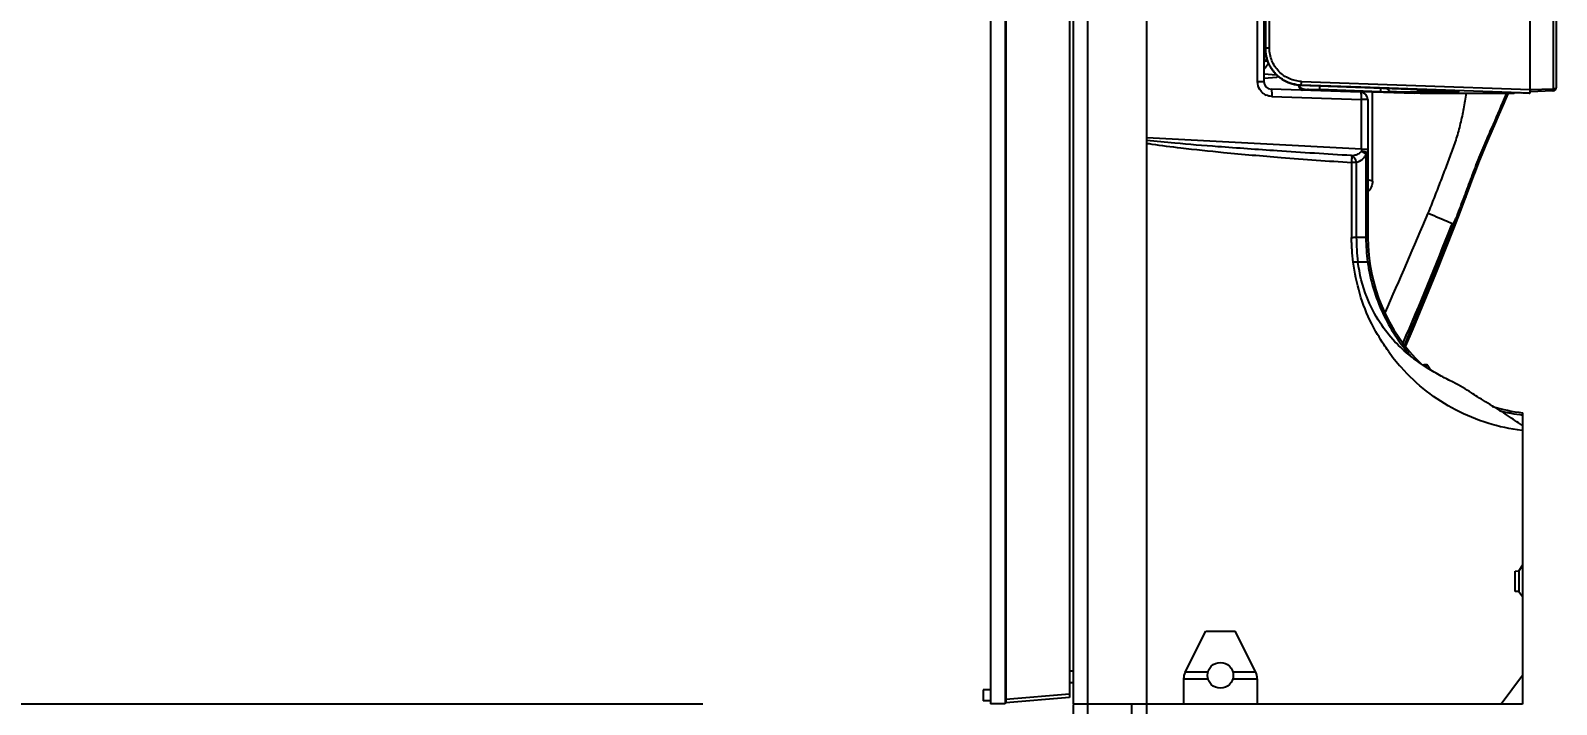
# Model space of a CAD drawing. Header units: millimetres. Extents: x -73584 to -37571, y -61249 to -50748.
# Drawn here: x -48449 to -48241.9, y -54860.7 to -54769.3 of the extents above; entities that cross this region are included whole.
import ezdxf

# ---------------------------------------------------------------- set-up
doc = ezdxf.new("R2010")
doc.units = ezdxf.units.MM
doc.header["$LTSCALE"] = 200
doc.header["$PDSIZE"] = -1
for name, color, linetype in [('DIM', 3, 'Continuous'), ('SHELL_4', 7, 'Continuous'), ('SOLID_1', 7, 'Continuous')]:
    doc.layers.add(name, color=color, linetype=linetype)
doc.styles.add('TSSD_Dimension', font='tssdeng.shx', dxfattribs={"width": 0.7, "bigfont": 'hztxt.shx'})
doc.dimstyles.new('TSSD_20_20', dxfattribs={"dimtxt": 60, "dimasz": 20, "dimexe": 20, "dimexo": 50, "dimgap": 20, "dimtad": 1, "dimdec": 0, "dimzin": 0, "dimdsep": 46, "dimtxsty": 'TSSD_Dimension', "dimblk": 'ARCHTICK', "dimcen": 0, "dimdle": 20, "dimclrt": 7, "dimadec": 0, "dimazin": 0, "dimtfac": 1, "dimtdec": 0, "dimtix": 1, "dimtmove": 2, "dimatfit": 3, "dimfxl": 1, "dimtolj": 1, "dimtzin": 0, "dimarcsym": 0})

# ---------------------------------------------------------------- blocks, each defined once
blk = doc.blocks.new('5569')
at = {"color": 7, "linetype": 'Continuous'}
for p, q in [((-46076.84, -54684.32), (-46076.84, -55184.22)), ((-46074.84, -55187.22), (-46074.84, -54684.32)), ((-46066.84, -55184.22), (-46066.84, -54684.32)), ((-46088.04, -54934.37), (-46088.04, -55184.17)), ((-46086.04, -54934.37), (-46086.04, -55184.17)), ((-46085.94, -54934.47), (-46085.94, -55184.07)), ((-46077.34, -54935.22), (-46077.34, -55183.31)), ((-46051.81, -55099.79), (-46051.81, -55052.74)), ((-46050.94, -55052.74), (-46050.94, -55099.79)), ((-46086.04, -55093.94), (-46085.94, -55093.94)), ((-46086.04, -55094.23), (-46085.94, -55094.23)), ((-46086.04, -55095.31), (-46085.94, -55095.31)), ((-46050.74, -55095.23), (-46050.74, -55095.78)), ((-46085.94, -55096.49), (-46086.04, -55096.49)), ((-46085.94, -55096.92), (-46086.04, -55096.92)), ((-46050.74, -55095.78), (-46050.94, -55095.79)), ((-46050.72, -55096.92), (-46050.94, -55096.73)), ((-46050.72, -55096.92), (-46050.53, -55096.66)), ((-46050.94, -55098.75), (-46049.23, -55098.85)), ((-46049.2, -55099.24), (-46050.94, -55099.37)), ((-46049.05, -55099.02), (-46049.2, -55099.24)), ((-46085.94, -55101.77), (-46086.04, -55101.77)), ((-46051.81, -55099.79), (-46050.94, -55099.79)), ((-46037.82, -55101.22), (-46049.97, -55100.79)), ((-46036.2, -55113.29), (-46036.2, -55101.16)), ((-46017.92, -55101.61), (-46018.4, -55102.72)), ((-46086.04, -55102.2), (-46085.94, -55102.2)), ((-46085.94, -55103.37), (-46086.04, -55103.37)), ((-46049.88, -55101.79), (-46037.71, -55102.22)), ((-46036.84, -55102.22), (-46037.71, -55102.22)), ((-46037.71, -55108.95), (-46037.71, -55102.22)), ((-46036.84, -55102.22), (-46036.84, -55120.9)), ((-46018.4, -55102.72), (-46019.23, -55104.64)), ((-46085.94, -55104.46), (-46086.04, -55104.46)), ((-46085.94, -55104.74), (-46086.04, -55104.74)), ((-46019.23, -55104.64), (-46019.89, -55106.14)), ((-46037.71, -55108.95), (-46066.84, -55107.42)), ((-46020.27, -55106.57), (-46020.34, -55106.73)), ((-46086.04, -55108.79), (-46085.94, -55108.79)), ((-46086.04, -55109.08), (-46085.94, -55109.08)), ((-46037.71, -55108.95), (-46036.84, -55108.95)), ((-46037.1, -55109.61), (-46037.1, -55120.9)), ((-46036.84, -55109.61), (-46037.02, -55109.61)), ((-46086.04, -55110.16), (-46085.94, -55110.16)), ((-46085.94, -55111.34), (-46086.04, -55111.34)), ((-46085.94, -55111.77), (-46086.04, -55111.77)), ((-46038.4, -55110.76), (-46039.05, -55110.76)), ((-46039.05, -55110.76), (-46039.05, -55120.91)), ((-46038.4, -55110.76), (-46038.4, -55120.9)), ((-46036.2, -55113.29), (-46036.84, -55113.13)), ((-46023.56, -55115.38), (-46023.75, -55115.88)), ((-46025.39, -55119.02), (-46025.51, -55119.32)), ((-46025.39, -55119.02), (-46025.5, -55119.32)), ((-46025.13, -55119.47), (-46025.13, -55119.47)), ((-46025.02, -55119.2), (-46025.02, -55119.2)), ((-46038.4, -55120.9), (-46036.84, -55120.9)), ((-46037.31, -55124.27), (-46037.53, -55124.27)), ((-46034.54, -55131.25), (-46034.5, -55131.15)), ((-46034.54, -55131.25), (-46034.5, -55131.15)), ((-46028.55, -55138.5), (-46028.41, -55138.85)), ((-46015.84, -55144.72), (-46015.84, -55184.22)), ((-46085.94, -55164.37), (-46086.04, -55164.37)), ((-46086.04, -55164.8), (-46085.94, -55164.8)), ((-46085.94, -55165.97), (-46086.04, -55165.97)), ((-46015.84, -55165.37), (-46016.34, -55166.13)), ((-46085.94, -55167.07), (-46086.04, -55167.07)), ((-46085.94, -55167.34), (-46086.04, -55167.34)), ((-46016.84, -55166.19), (-46016.34, -55166.13)), ((-46016.84, -55168.96), (-46016.84, -55166.19)), ((-46016.34, -55166.13), (-46016.34, -55168.93)), ((-46016.34, -55168.93), (-46016.84, -55168.96)), ((-46016.34, -55168.93), (-46015.84, -55169.61)), ((-46086.04, -55171.39), (-46085.94, -55171.39)), ((-46086.04, -55171.69), (-46085.94, -55171.69)), ((-46086.04, -55172.76), (-46085.94, -55172.76)), ((-46085.94, -55173.94), (-46086.04, -55173.94)), ((-46085.94, -55174.37), (-46086.04, -55174.37)), ((-46076.84, -55179.77), (-46077.34, -55179.77)), ((-46015.84, -55180.36), (-46018.75, -55184.22)), ((-46088.04, -55182.27), (-46089.04, -55182.27)), ((-46089.04, -55182.27), (-46089.04, -55183.77)), ((-46077.34, -55181.27), (-46076.84, -55181.27)), ((-46088.04, -55183.77), (-46089.04, -55183.77)), ((-46086.04, -55184.17), (-46088.04, -55184.17)), ((-46085.94, -55183.57), (-46077.34, -55182.82)), ((-46077.34, -55183.31), (-46085.94, -55184.07)), ((-46015.84, -55184.22), (-46076.84, -55184.22)), ((-46068.84, -55187.22), (-46068.84, -55184.22))]:
    blk.add_line(p, q, dxfattribs=at)
for points in [[(-46017.81, -55101.37), (-46018.69, -55103.4), (-46019.58, -55105.43), (-46020.17, -55106.8)], [(-46020.17, -55106.8), (-46020.74, -55108.11), (-46021.62, -55110.23), (-46022.49, -55112.53), (-46023.41, -55114.98), (-46024.37, -55117.51), (-46025.13, -55119.47)], [(-46020.06, -55106.54), (-46020.88, -55108.43), (-46021.39, -55109.67)], [(-46021.39, -55109.67), (-46021.74, -55110.54), (-46022.38, -55112.22), (-46022.57, -55112.73)], [(-46023.75, -55115.88), (-46024.5, -55117.83), (-46025.02, -55119.2)], [(-46025.13, -55119.47), (-46027.66, -55125.88), (-46030.72, -55133.3), (-46031.73, -55135.64)]]:
    blk.add_lwpolyline(points, dxfattribs=at)
for centre, radius, start, end in [((-45934.98, -55184.51), 145.15, 142.8822, 143.0224), ((-46049.83, -55099.83), 1.95, 234.6019, 245.9442), ((-46049.94, -55099.79), 1, 180, 268), ((-46037.84, -55102.22), 1, 0, 88.9997), ((-45854.39, -55179.89), 181.36, 156.2084, 156.5911), ((-46057.61, -55052.34), 56.56, 260.6077, 261.3026), ((-46037.82, -55111.97), 2.69, 82.2701, 87.3257), ((-46037.11, -55133.21), 23.6, 89.7901, 89.9754), ((-46838.89, -54776.87), 878.96, 336.2295, 337.18905), ((-46469.8, -54946.17), 476.84, 336.641, 338.7079), ((-46485.55, -54941.45), 493.46, 336.8453, 338.8632), ((-46455.37, -54953.48), 460.96, 338.9057, 339.0423), ((-46039.78, -54798.08), 322.83, 270.1297, 270.2452), ((-46013.33, -55120.93), 25.07, 179.9407, 187.6457), ((-46012.86, -55120.9), 24.24, 180, 181.3134), ((-46012.82, -55120.9), 24.28, 181.3137, 183.9545), ((-46012.84, -55120.9), 24, 179.9998, 225.9474), ((-46012.83, -55120.9), 24.27, 183.9539, 187.9632), ((-46014.34, -55121.09), 22.75, 188.019, 188.5584), ((-46013.45, -55120.95), 23.65, 188.5674, 190.6149), ((-46011.12, -55119.81), 28.28, 215.8201, 221.4608), ((-46017.6, -55120.25), 21.5, 231.0276, 231.9723), ((-46029.09, -55138.69), 0.5, 84.7526, 120), ((-46029.01, -55138.69), 0.5, 21.8014, 120), ((-46012.84, -55120.9), 24, 252.8744, 262.8192), ((-46013.41, -55124.86), 22.39, 263.5004, 263.7807)]:
    blk.add_arc(centre, radius, start, end, dxfattribs=at)
for points, knots in [([(-46050.94, -55098.13), (-46050.89, -55098.06), (-46050.68, -55097.78), (-46050.47, -55097.5), (-46050.31, -55097.28)], [0, 0, 0, 0, 0.24771, 1, 1, 1, 1]), ([(-46050.38, -55097.11), (-46050.41, -55097.1), (-46050.54, -55097.06), (-46050.65, -55096.98), (-46050.72, -55096.92)], [0, 0, 0, 0, 0.24679, 1, 1, 1, 1]), ([(-46049.97, -55100.79), (-46049.96, -55100.79), (-46049.94, -55100.82), (-46049.91, -55100.92), (-46049.88, -55101.13), (-46049.87, -55101.43), (-46049.87, -55101.67), (-46049.88, -55101.79)], [0, 0, 0, 0, 0.029803, 0.089425, 0.306856, 0.637343, 1, 1, 1, 1]), ([(-46037.71, -55102.22), (-46037.7, -55102.09), (-46037.7, -55101.85), (-46037.71, -55101.55), (-46037.74, -55101.34), (-46037.78, -55101.25), (-46037.81, -55101.22), (-46037.82, -55101.22)], [0, 0, 0, 0, 0.371429, 0.687647, 0.902486, 0.965881, 1, 1, 1, 1]), ([(-46023.5, -55101.37), (-46023.61, -55102.07), (-46023.82, -55103.45), (-46024.27, -55105.49), (-46024.82, -55107.49), (-46025.51, -55109.46), (-46026.28, -55111.45), (-46027.05, -55113.48), (-46027.86, -55115.55), (-46028.4, -55116.94), (-46028.68, -55117.63)], [0, 0, 0, 0, 0.123651, 0.245098, 0.365839, 0.487377, 0.611237, 0.738633, 0.868768, 1, 1, 1, 1]), ([(-46018.01, -55101.37), (-46018.19, -55101.79), (-46018.94, -55103.53), (-46019.7, -55105.26), (-46020.27, -55106.57)], [0, 0, 0, 0, 0.243667, 1, 1, 1, 1]), ([(-46039.05, -55109.82), (-46042.41, -55109.62), (-46048.46, -55109.24), (-46056.46, -55108.68), (-46062.36, -55108.21), (-46065.57, -55107.91), (-46066.84, -55107.78)], [0, 0, 0, 0, 0.362621, 0.65277, 0.862998, 1, 1, 1, 1]), ([(-46020.83, -55107.84), (-46021.2, -55108.69), (-46021.93, -55110.43), (-46022.91, -55113.07), (-46023.9, -55115.72), (-46024.57, -55117.48), (-46024.9, -55118.36)], [0, 0, 0, 0, 0.248808, 0.499619, 0.749908, 1, 1, 1, 1]), ([(-46020.17, -55106.8), (-46020.16, -55106.77), (-46020.18, -55106.67), (-46020.24, -55106.61), (-46020.27, -55106.57)], [0, 0, 0, 0, 0.403233, 1, 1, 1, 1]), ([(-46066.16, -55108.25), (-46064.85, -55108.45), (-46061.6, -55108.86), (-46055.75, -55109.47), (-46048.03, -55110.13), (-46042.24, -55110.55), (-46039.05, -55110.76)], [0, 0, 0, 0, 0.146485, 0.360899, 0.647883, 1, 1, 1, 1]), ([(-46039.05, -55109.82), (-46038.93, -55109.81), (-46038.62, -55109.76), (-46038.14, -55109.63), (-46037.82, -55109.42), (-46037.7, -55109.28)], [0, 0, 0, 0, 0.246603, 0.618019, 1, 1, 1, 1]), ([(-46039.05, -55109.82), (-46039.04, -55109.86), (-46039.03, -55109.99), (-46039.03, -55110.3), (-46039.04, -55110.57), (-46039.05, -55110.76)], [0, 0, 0, 0, 0.149477, 0.385329, 1, 1, 1, 1]), ([(-46038.4, -55110.76), (-46038.43, -55110.55), (-46038.56, -55110.17), (-46038.87, -55109.88), (-46039.05, -55109.82)], [0, 0, 0, 0, 0.531774, 1, 1, 1, 1]), ([(-46037.71, -55108.95), (-46037.7, -55109.03), (-46037.7, -55109.14), (-46037.7, -55109.25), (-46037.7, -55109.28)], [0, 0, 0, 0, 0.756457, 1, 1, 1, 1]), ([(-46037.1, -55109.61), (-46037.13, -55109.59), (-46037.24, -55109.5), (-46037.37, -55109.43), (-46037.47, -55109.38)], [0, 0, 0, 0, 0.226656, 1, 1, 1, 1]), ([(-46036.84, -55109.61), (-46036.84, -55109.53), (-46037, -55109.41), (-46037.22, -55109.34), (-46037.38, -55109.31), (-46037.46, -55109.3)], [0, 0, 0, 0, 0.349155, 0.641531, 1, 1, 1, 1]), ([(-46037.1, -55109.61), (-46037.12, -55109.66), (-46037.2, -55109.84), (-46037.31, -55110.02), (-46037.4, -55110.13)], [0, 0, 0, 0, 0.260835, 1, 1, 1, 1]), ([(-46037.4, -55110.13), (-46037.47, -55110.21), (-46037.75, -55110.5), (-46038.12, -55110.69), (-46038.4, -55110.76)], [0, 0, 0, 0, 0.270237, 1, 1, 1, 1]), ([(-46036.2, -55113.29), (-46036.2, -55113.56), (-46036.33, -55114.11), (-46036.65, -55114.57), (-46036.84, -55114.77)], [0, 0, 0, 0, 0.500035, 1, 1, 1, 1]), ([(-46028.68, -55117.63), (-46028.52, -55117.7), (-46027.9, -55117.95), (-46027.28, -55118.2), (-46026.83, -55118.39)], [0, 0, 0, 0, 0.260726, 1, 1, 1, 1]), ([(-46026.83, -55118.39), (-46026.69, -55118.45), (-46026.21, -55118.66), (-46025.73, -55118.87), (-46025.39, -55119.02)], [0, 0, 0, 0, 0.284048, 1, 1, 1, 1]), ([(-46025.13, -55119.47), (-46025.13, -55119.47), (-46025.15, -55119.46), (-46025.18, -55119.44), (-46025.24, -55119.42), (-46025.28, -55119.4), (-46025.3, -55119.39)], [0, 0, 0, 0, 0.078195, 0.281679, 0.594813, 1, 1, 1, 1]), ([(-46038.81, -55124.27), (-46038.89, -55123.71), (-46038.96, -55122.87), (-46039.03, -55121.75), (-46039.05, -55121.19), (-46039.05, -55120.91)], [0, 0, 0, 0, 0.499943, 0.749999, 1, 1, 1, 1]), ([(-46038.18, -55124.27), (-46038.23, -55124.27), (-46038.44, -55124.26), (-46038.65, -55124.26), (-46038.81, -55124.27)], [0, 0, 0, 0, 0.21095, 1, 1, 1, 1]), ([(-46036.31, -55132.63), (-46036.97, -55131.32), (-46038.05, -55128.58), (-46038.63, -55125.71), (-46038.81, -55124.27)], [0, 0, 0, 0, 0.503111, 1, 1, 1, 1]), ([(-46031.12, -55136.96), (-46031.84, -55136.38), (-46033.33, -55135.01), (-46035.4, -55132.37), (-46037.25, -55128.76), (-46037.97, -55125.88), (-46038.18, -55124.27)], [0, 0, 0, 0, 0.187262, 0.407089, 0.672424, 1, 1, 1, 1]), ([(-46036.87, -55124.27), (-46036.83, -55124.27), (-46036.77, -55124.27), (-46036.68, -55124.27), (-46036.64, -55124.26), (-46036.6, -55124.26), (-46036.6, -55124.26)], [0, 0, 0, 0, 0.425604, 0.740842, 0.933917, 1, 1, 1, 1]), ([(-46036.7, -55125.31), (-46036.26, -55127.63), (-46035.15, -55130.96), (-46032.85, -55134.74), (-46031.58, -55136.35), (-46030.94, -55137.08)], [0, 0, 0, 0, 0.534606, 0.780656, 1, 1, 1, 1]), ([(-46034.04, -55136.36), (-46034.26, -55136.06), (-46035.08, -55134.87), (-46035.82, -55133.61), (-46036.31, -55132.63)], [0, 0, 0, 0, 0.251439, 1, 1, 1, 1]), ([(-46015.95, -55147.11), (-46017.5, -55146.93), (-46020.6, -55146.25), (-46024.97, -55144.46), (-46028.97, -55141.9), (-46031.26, -55139.72), (-46032.3, -55138.53)], [0, 0, 0, 0, 0.249115, 0.500243, 0.748401, 1, 1, 1, 1]), ([(-46017.37, -55145.43), (-46017.54, -55145.31), (-46017.92, -55145.04), (-46018.67, -55144.56), (-46019.67, -55143.95), (-46020.81, -55143.25), (-46021.87, -55142.6), (-46022.89, -55141.93), (-46023.95, -55141.22), (-46025.36, -55140.52), (-46026.98, -55139.69), (-46028.87, -55138.6), (-46030.17, -55137.71), (-46030.84, -55137.18)], [0, 0, 0, 0, 0.038752, 0.089428, 0.169291, 0.260832, 0.343395, 0.404465, 0.492284, 0.586173, 0.701419, 0.839317, 1, 1, 1, 1]), ([(-46028.5, -55138.63), (-46028.52, -55138.57), (-46028.57, -55138.49), (-46028.67, -55138.41), (-46028.76, -55138.37), (-46028.85, -55138.34), (-46028.96, -55138.33), (-46029.06, -55138.34), (-46029.12, -55138.36), (-46029.15, -55138.37)], [0, 0, 0, 0, 0.225831, 0.350466, 0.480599, 0.613275, 0.746284, 0.876268, 1, 1, 1, 1]), ([(-46028.46, -55138.82), (-46028.47, -55138.78), (-46028.47, -55138.72), (-46028.49, -55138.65), (-46028.5, -55138.63)], [0, 0, 0, 0, 0.554594, 1, 1, 1, 1]), ([(-46018.99, -55144.4), (-46018.9, -55144.43), (-46018.55, -55144.52), (-46018.2, -55144.6), (-46017.93, -55144.66)], [0, 0, 0, 0, 0.244178, 1, 1, 1, 1]), ([(-46017.93, -55144.66), (-46017.75, -55144.69), (-46017.06, -55144.83), (-46016.36, -55144.95), (-46015.84, -55145.01)], [0, 0, 0, 0, 0.255799, 1, 1, 1, 1]), ([(-46015.84, -55146.42), (-46016.02, -55146.3), (-46016.54, -55145.98), (-46017.05, -55145.65), (-46017.37, -55145.43)], [0, 0, 0, 0, 0.35394, 1, 1, 1, 1])]:
    blk.add_open_spline(points, degree=3, knots=knots, dxfattribs=at)
for points in [[(-46051.49, -55100.87), (-46051.69, -55100.56), (-46051.8, -55100.17), (-46051.81, -55099.79)], [(-46050.96, -55101.43), (-46051.17, -55101.28), (-46051.35, -55101.09), (-46051.49, -55100.87)], [(-46049.88, -55101.79), (-46050.13, -55101.78), (-46050.39, -55101.72), (-46050.63, -55101.62)], [(-46037.47, -55109.38), (-46037.55, -55109.34), (-46037.62, -55109.31), (-46037.7, -55109.28)], [(-46025.39, -55119.02), (-46025.36, -55119.14), (-46025.33, -55119.26), (-46025.3, -55119.39)], [(-46037.53, -55124.27), (-46037.75, -55124.27), (-46037.96, -55124.27), (-46038.18, -55124.27)], [(-46036.87, -55124.27), (-46037.02, -55124.26), (-46037.16, -55124.27), (-46037.31, -55124.27)]]:
    blk.add_open_spline(points, degree=3, dxfattribs=at)
at = {"layer": 'SHELL_4', "color": 7, "linetype": 'Continuous'}
for p, q in [((-46061.63, -54679.89), (-46058.84, -54674.32)), ((-46058.84, -54674.32), (-46054.84, -54674.32)), ((-46052.05, -54679.89), (-46054.84, -54674.32)), ((-46061.84, -54680.79), (-46061.84, -54684.32)), ((-46061.84, -54680.79), (-46058.52, -54680.79)), ((-46058.54, -54679.89), (-46061.63, -54679.89)), ((-46055.15, -54680.79), (-46051.84, -54680.79)), ((-46052.05, -54679.89), (-46055.14, -54679.89)), ((-46051.84, -54680.79), (-46051.84, -54684.32))]:
    blk.add_line(p, q, dxfattribs=at)
blk.add_circle((-46056.84, -54680.32), 1.75, dxfattribs=at)
for centre, start, end in [((-46059.84, -54680.79), 153.4349, 180), ((-46053.84, -54680.79), 0, 26.5651)]:
    blk.add_arc(centre, 2, start, end, dxfattribs=at)
at = {"layer": 'SOLID_1', "color": 7, "linetype": 'Continuous'}
for p, q in [((-46011.69, -55051.78), (-46011.69, -55100.76)), ((-46011.24, -55100.55), (-46011.24, -55051.98)), ((-46050.74, -55057.26), (-46050.74, -55095.27)), ((-46050.19, -55095.27), (-46050.19, -55057.26)), ((-46014.79, -55100.87), (-46014.79, -55091.16)), ((-46050.19, -55095.27), (-46050.74, -55095.27)), ((-46045.91, -55100.27), (-46045.91, -55100.26)), ((-46037.8, -55100.55), (-46045.91, -55100.27)), ((-46045.91, -55100.28), (-46026.14, -55100.97)), ((-46045.84, -55099.77), (-46014.79, -55100.86)), ((-46043.35, -55100.87), (-46043.33, -55100.37)), ((-46035.13, -55101.16), (-46043.35, -55100.87)), ((-46041.01, -55100.99), (-46037.51, -55101.11)), ((-46041.01, -55100.99), (-46041.01, -55101.11)), ((-46040.31, -55101.1), (-46040.31, -55101.01)), ((-46039.53, -55101.11), (-46039.53, -55101.16)), ((-46038.55, -55101.19), (-46038.55, -55101.13)), ((-46037.91, -55101.14), (-46037.91, -55101.17)), ((-46026.29, -55100.96), (-46037.8, -55100.55)), ((-46035.96, -55101.16), (-46037.66, -55101.16)), ((-46037.51, -55101.11), (-46030.51, -55101.35)), ((-46035.11, -55100.66), (-46035.13, -55101.16)), ((-46030.23, -55101.2), (-46030.24, -55101.2)), ((-46029.73, -55101.37), (-46017.03, -55101.37)), ((-46029.52, -55101.06), (-46029.61, -55101.05)), ((-46029.42, -55101.07), (-46029.52, -55101.06)), ((-46029.3, -55101.07), (-46029.42, -55101.07)), ((-46029.17, -55101.08), (-46029.3, -55101.07)), ((-46028.93, -55101.09), (-46029.17, -55101.08)), ((-46028.66, -55101.11), (-46028.93, -55101.09)), ((-46028.36, -55101.12), (-46028.66, -55101.11)), ((-46027.9, -55101.14), (-46028.36, -55101.12)), ((-46028.13, -55101.21), (-46028.23, -55101.21)), ((-46028.12, -55101.13), (-46028.13, -55101.13)), ((-46027.29, -55101.21), (-46028.13, -55101.21)), ((-46027.76, -55101.15), (-46027.9, -55101.14)), ((-46027.63, -55101.16), (-46027.76, -55101.15)), ((-46027.52, -55101.16), (-46027.63, -55101.16)), ((-46027.42, -55101.17), (-46027.52, -55101.16)), ((-46027.34, -55101.17), (-46027.42, -55101.17)), ((-46027.27, -55101.18), (-46027.34, -55101.17)), ((-46027.22, -55101.18), (-46027.27, -55101.18)), ((-46027.17, -55101.19), (-46027.16, -55101.19)), ((-46014.86, -55101.36), (-46026.29, -55100.96)), ((-46026.29, -55100.97), (-46026.29, -55100.97)), ((-46026.24, -55100.97), (-46026.29, -55100.97)), ((-46026.1, -55100.98), (-46026.24, -55100.97)), ((-46025.74, -55100.99), (-46026.14, -55100.97)), ((-46025.97, -55100.98), (-46026.1, -55100.98)), ((-46025.9, -55100.98), (-46025.97, -55100.98)), ((-46025.39, -55101), (-46025.74, -55100.99)), ((-46025.09, -55101.01), (-46025.39, -55101)), ((-46024.85, -55101.02), (-46025.09, -55101.01)), ((-46025.03, -55101.13), (-46025.03, -55101.13)), ((-46024.67, -55101.03), (-46024.85, -55101.02)), ((-46024.56, -55101.04), (-46024.67, -55101.03)), ((-46024.52, -55101.04), (-46024.56, -55101.04)), ((-46024.5, -55101.04), (-46024.52, -55101.04)), ((-46024.49, -55101.04), (-46024.5, -55101.04)), ((-46024.43, -55101.13), (-46024.43, -55101.05)), ((-46019.79, -55101.2), (-46015.94, -55101.33)), ((-46019.79, -55101.2), (-46019.79, -55101.26)), ((-46017.97, -55101.32), (-46019.79, -55101.26)), ((-46017.97, -55101.26), (-46017.97, -55101.32)), ((-46016.99, -55101.36), (-46016.99, -55101.3)), ((-46014.97, -55101.36), (-46014.86, -55101.36)), ((-46011.72, -55101.06), (-46014.81, -55101.17)), ((-46014.79, -55100.87), (-46011.7, -55100.76))]:
    blk.add_line(p, q, dxfattribs=at)
for points in [[(-46029.61, -55101.05), (-46029.65, -55101.05), (-46029.68, -55101.05), (-46029.72, -55101.04), (-46029.75, -55101.04), (-46029.78, -55101.04), (-46029.81, -55101.03), (-46029.84, -55101.03), (-46029.88, -55101.02), (-46029.92, -55101.02), (-46029.97, -55101), (-46030.04, -55100.98), (-46030.11, -55100.95), (-46030.19, -55100.91), (-46030.27, -55100.86), (-46030.32, -55100.83)], [(-46027.16, -55101.19), (-46027.17, -55101.19), (-46027.18, -55101.18), (-46027.2, -55101.18), (-46027.22, -55101.18)], [(-46024.49, -55101.04), (-46024.49, -55101.04), (-46024.49, -55101.04)]]:
    blk.add_lwpolyline(points, dxfattribs=at)
for centre, radius, start, end in [((-46045.74, -55095.28), 5, 187.0061, 188.435), ((-46045.82, -55095.29), 4.92, 188.4389, 189.8569), ((-46045.8, -55095.29), 4.93, 189.8573, 191.712), ((-46045.77, -55095.28), 4.97, 191.7147, 195.6082), ((-46045.75, -55095.27), 4.99, 195.6063, 196.8674), ((-46045.72, -55095.27), 5.02, 196.8705, 201.3083), ((-46045.71, -55095.26), 5.04, 201.3066, 201.9579), ((-46045.69, -55095.25), 5.06, 201.966, 211.0572), ((-46045.71, -55095.26), 5.04, 211.0632, 213.2968), ((-46045.31, -55100.04), 1, 192.0772, 245.3882), ((-46024.4, -55100.14), 0.995, 243.5109, 259.1821), ((-46024.39, -55100.09), 1, 250.0346, 259.1704), ((-46024.39, -55100.04), 1, 258.9248, 267.9519), ((-46024.39, -55100.09), 1, 259.1523, 267.9601), ((-46024.39, -55100.13), 0.999, 259.1206, 267.9692), ((-46018.72, -55100.86), 3.92, 357.7925, 359.9945), ((-46018.06, -55100.89), 3.27, 356.5289, 357.8127), ((-46017.34, -55100.87), 2.55, 359.7381, 0.0001), ((-46011.74, -55100.56), 0.5, 272.0116, 276.0103), ((-46011.71, -55100.56), 0.2, 272.0282, 276.0267), ((-46011.74, -55100.56), 0.501, 276.0661, 0.1048)]:
    blk.add_arc(centre, radius, start, end, dxfattribs=at)
for points, knots in [([(-46049.91, -55098.02), (-46050.17, -55097.62), (-46050.59, -55096.73), (-46050.74, -55095.76), (-46050.74, -55095.27)], [0, 0, 0, 0, 0.498372, 1, 1, 1, 1]), ([(-46045.84, -55099.77), (-46046.13, -55099.76), (-46046.7, -55099.68), (-46047.52, -55099.4), (-46048.28, -55098.98), (-46048.94, -55098.42), (-46049.48, -55097.74), (-46049.88, -55096.97), (-46050.13, -55096.13), (-46050.19, -55095.56), (-46050.19, -55095.27)], [0, 0, 0, 0, 0.124652, 0.249369, 0.374187, 0.499127, 0.624202, 0.749398, 0.874678, 1, 1, 1, 1]), ([(-46045.91, -55100.27), (-46046.31, -55100.25), (-46047.1, -55100.13), (-46048.2, -55099.67), (-46049.01, -55099.08), (-46049.56, -55098.51), (-46049.8, -55098.19), (-46049.91, -55098.02)], [0, 0, 0, 0, 0.249755, 0.499784, 0.749738, 0.87484, 1, 1, 1, 1]), ([(-46049.91, -55098.03), (-46049.7, -55098.36), (-46049.18, -55098.97), (-46048.21, -55099.68), (-46047.1, -55100.14), (-46046.31, -55100.26), (-46045.91, -55100.28)], [0, 0, 0, 0, 0.250353, 0.500591, 0.749627, 1, 1, 1, 1]), ([(-46046.29, -55100.24), (-46046.26, -55100.39), (-46046.12, -55100.68), (-46045.87, -55100.88), (-46045.73, -55100.94)], [0, 0, 0, 0, 0.494547, 1, 1, 1, 1]), ([(-46045.35, -55100.85), (-46045.43, -55100.85), (-46045.61, -55100.82), (-46045.87, -55100.7), (-46046.09, -55100.51), (-46046.19, -55100.34), (-46046.23, -55100.25)], [0, 0, 0, 0, 0.2342, 0.485033, 0.743707, 1, 1, 1, 1]), ([(-46045.91, -55100.27), (-46045.91, -55100.27), (-46045.9, -55100.25), (-46045.89, -55100.23), (-46045.88, -55100.18), (-46045.87, -55100.12), (-46045.86, -55100.04), (-46045.85, -55099.92), (-46045.85, -55099.83), (-46045.84, -55099.77)], [0, 0, 0, 0, 0.02529, 0.081519, 0.174964, 0.304014, 0.462118, 0.638367, 1, 1, 1, 1]), ([(-46045.35, -55100.85), (-46045.35, -55100.85), (-46045.34, -55100.85), (-46045.33, -55100.85), (-46045.32, -55100.84), (-46045.3, -55100.84), (-46045.25, -55100.84), (-46045.19, -55100.84), (-46045.1, -55100.84), (-46045, -55100.83), (-46044.89, -55100.83), (-46044.75, -55100.84), (-46044.61, -55100.84), (-46044.39, -55100.84), (-46044.1, -55100.85), (-46043.73, -55100.86), (-46043.47, -55100.87), (-46043.35, -55100.87)], [0, 0, 0, 0, 0.00167, 0.005445, 0.011594, 0.020123, 0.044177, 0.077301, 0.11921, 0.169594, 0.227979, 0.293798, 0.366443, 0.445179, 0.617833, 0.805272, 1, 1, 1, 1]), ([(-46038.44, -55101.13), (-46038.31, -55101.13), (-46038.07, -55101.14), (-46037.84, -55101.14), (-46037.74, -55101.15)], [0, 0, 0, 0, 0.587366, 1, 1, 1, 1]), ([(-46037.66, -55101.16), (-46037.66, -55101.16), (-46037.66, -55101.16), (-46037.66, -55101.16), (-46037.67, -55101.16), (-46037.69, -55101.16), (-46037.71, -55101.16), (-46037.73, -55101.16), (-46037.78, -55101.16), (-46037.81, -55101.16), (-46037.84, -55101.16)], [0, 0, 0, 0, 0.005322, 0.017932, 0.066782, 0.147269, 0.259078, 0.401399, 0.573152, 1, 1, 1, 1]), ([(-46037.74, -55101.15), (-46037.74, -55101.15), (-46037.71, -55101.15), (-46037.69, -55101.15), (-46037.67, -55101.16)], [0, 0, 0, 0, 0.338625, 1, 1, 1, 1]), ([(-46037.67, -55101.16), (-46037.67, -55101.16), (-46037.66, -55101.16), (-46037.66, -55101.16), (-46037.66, -55101.16)], [0, 0, 0, 0, 0.731602, 1, 1, 1, 1]), ([(-46035.13, -55101.16), (-46034.84, -55101.17), (-46034.32, -55101.18), (-46033.79, -55101.19), (-46033.56, -55101.19)], [0, 0, 0, 0, 0.55548, 1, 1, 1, 1]), ([(-46033.56, -55101.19), (-46033.62, -55101.19), (-46033.75, -55101.16), (-46033.93, -55101.06), (-46034.09, -55100.9), (-46034.17, -55100.76), (-46034.21, -55100.69)], [0, 0, 0, 0, 0.216419, 0.45602, 0.719358, 1, 1, 1, 1]), ([(-46030.24, -55101.2), (-46030.51, -55101.2), (-46031.61, -55101.2), (-46032.72, -55101.2), (-46033.56, -55101.19)], [0, 0, 0, 0, 0.239468, 1, 1, 1, 1]), ([(-46029.73, -55101.37), (-46029.85, -55101.37), (-46030.11, -55101.36), (-46030.36, -55101.36), (-46030.51, -55101.35)], [0, 0, 0, 0, 0.442386, 1, 1, 1, 1]), ([(-46028.23, -55101.21), (-46028.39, -55101.21), (-46029.06, -55101.21), (-46029.73, -55101.2), (-46030.23, -55101.2)], [0, 0, 0, 0, 0.24224, 1, 1, 1, 1]), ([(-46028.12, -55101.13), (-46028.25, -55101.13), (-46028.49, -55101.12), (-46028.84, -55101.1), (-46029.13, -55101.08), (-46029.35, -55101.07), (-46029.49, -55101.06), (-46029.57, -55101.06), (-46029.63, -55101.05), (-46029.67, -55101.05), (-46029.7, -55101.04), (-46029.72, -55101.04), (-46029.73, -55101.04), (-46029.74, -55101.04), (-46029.75, -55101.04), (-46029.75, -55101.03), (-46029.75, -55101.03), (-46029.74, -55101.03), (-46029.73, -55101.03), (-46029.71, -55101.03), (-46029.69, -55101.03), (-46029.67, -55101.03), (-46029.64, -55101.03), (-46029.61, -55101.03), (-46029.56, -55101.02), (-46029.49, -55101.02), (-46029.39, -55101.03), (-46029.27, -55101.03), (-46029.14, -55101.03), (-46028.94, -55101.03), (-46028.66, -55101.04), (-46028.29, -55101.05), (-46027.89, -55101.06), (-46027.61, -55101.07), (-46027.47, -55101.07)], [0, 0, 0, 0, 0.09896, 0.187721, 0.264154, 0.326497, 0.351937, 0.373355, 0.390641, 0.397703, 0.403694, 0.408609, 0.412441, 0.415191, 0.416866, 0.417539, 0.418278, 0.420035, 0.422869, 0.426785, 0.431782, 0.437853, 0.444994, 0.453192, 0.462435, 0.48401, 0.509616, 0.539103, 0.572288, 0.608979, 0.692017, 0.786359, 0.889851, 1, 1, 1, 1]), ([(-46027.34, -55101.17), (-46027.39, -55101.17), (-46027.65, -55101.15), (-46027.91, -55101.14), (-46028.12, -55101.13)], [0, 0, 0, 0, 0.201628, 1, 1, 1, 1]), ([(-46027.47, -55101.07), (-46027.49, -55101.07), (-46027.53, -55101.04), (-46027.56, -55100.99), (-46027.58, -55100.95), (-46027.59, -55100.93)], [0, 0, 0, 0, 0.362638, 0.640269, 1, 1, 1, 1]), ([(-46027.29, -55101.21), (-46027.3, -55101.21), (-46027.38, -55101.2), (-46027.46, -55101.18), (-46027.51, -55101.16)], [0, 0, 0, 0, 0.241012, 1, 1, 1, 1]), ([(-46027.47, -55101.07), (-46027.01, -55101.09), (-46026.19, -55101.11), (-46025.38, -55101.13), (-46025.03, -55101.13)], [0, 0, 0, 0, 0.57099, 1, 1, 1, 1]), ([(-46027.29, -55101.21), (-46027.26, -55101.21), (-46027.23, -55101.21), (-46027.17, -55101.21), (-46027.13, -55101.21), (-46027.1, -55101.21), (-46027.08, -55101.21), (-46027.06, -55101.21), (-46027.05, -55101.21), (-46027.04, -55101.21), (-46027.04, -55101.2), (-46027.03, -55101.2), (-46027.03, -55101.2), (-46027.03, -55101.2), (-46027.04, -55101.2), (-46027.04, -55101.2), (-46027.05, -55101.2), (-46027.06, -55101.19), (-46027.09, -55101.19), (-46027.14, -55101.19), (-46027.22, -55101.18), (-46027.3, -55101.17), (-46027.34, -55101.17)], [0, 0, 0, 0, 0.108592, 0.202892, 0.282492, 0.346985, 0.373449, 0.396027, 0.414712, 0.429501, 0.440404, 0.447468, 0.450947, 0.453357, 0.45895, 0.468345, 0.481622, 0.498792, 0.544778, 0.606191, 0.774321, 1, 1, 1, 1]), ([(-46024.67, -55101.03), (-46024.85, -55101.02), (-46025.25, -55101.01), (-46025.66, -55100.99), (-46025.9, -55100.98)], [0, 0, 0, 0, 0.419606, 1, 1, 1, 1]), ([(-46025.03, -55101.13), (-46024.98, -55101.13), (-46024.9, -55101.14), (-46024.78, -55101.14), (-46024.67, -55101.14), (-46024.59, -55101.14), (-46024.53, -55101.14), (-46024.49, -55101.14), (-46024.47, -55101.14), (-46024.45, -55101.13), (-46024.44, -55101.13), (-46024.43, -55101.13), (-46024.43, -55101.13), (-46024.43, -55101.13)], [0, 0, 0, 0, 0.229485, 0.430625, 0.602458, 0.74429, 0.855449, 0.899327, 0.935318, 0.963369, 0.983437, 0.995522, 1, 1, 1, 1]), ([(-46024.43, -55101.05), (-46024.43, -55101.05), (-46024.43, -55101.05), (-46024.43, -55101.04), (-46024.44, -55101.04), (-46024.45, -55101.04), (-46024.45, -55101.04), (-46024.47, -55101.04), (-46024.49, -55101.04), (-46024.53, -55101.04), (-46024.57, -55101.04), (-46024.62, -55101.03), (-46024.66, -55101.03), (-46024.67, -55101.03)], [0, 0, 0, 0, 0.004109, 0.016111, 0.036119, 0.064101, 0.100009, 0.14379, 0.254753, 0.396509, 0.568421, 0.769811, 1, 1, 1, 1]), ([(-46017.97, -55101.32), (-46017.86, -55101.32), (-46017.65, -55101.33), (-46017.36, -55101.34), (-46017.17, -55101.35), (-46017.06, -55101.36), (-46017.02, -55101.36), (-46017, -55101.36)], [0, 0, 0, 0, 0.351546, 0.65841, 0.883673, 0.956689, 1, 1, 1, 1]), ([(-46016.99, -55101.36), (-46016.99, -55101.36), (-46016.99, -55101.36), (-46017, -55101.37), (-46017, -55101.37), (-46017.01, -55101.37), (-46017.02, -55101.37), (-46017.03, -55101.37)], [0, 0, 0, 0, 0.018117, 0.065685, 0.253271, 0.565343, 1, 1, 1, 1]), ([(-46017, -55101.36), (-46017, -55101.36), (-46017, -55101.36), (-46017, -55101.36), (-46016.99, -55101.36), (-46016.99, -55101.36), (-46016.99, -55101.36)], [0, 0, 0, 0, 0.431038, 0.740959, 0.929603, 1, 1, 1, 1]), ([(-46014.97, -55101.36), (-46015.01, -55101.36), (-46015.11, -55101.36), (-46015.32, -55101.35), (-46015.61, -55101.34), (-46015.83, -55101.34), (-46015.94, -55101.33)], [0, 0, 0, 0, 0.11254, 0.336979, 0.645462, 1, 1, 1, 1]), ([(-46014.86, -55101.36), (-46014.85, -55101.36), (-46014.84, -55101.34), (-46014.83, -55101.3), (-46014.81, -55101.24), (-46014.81, -55101.19), (-46014.81, -55101.17)], [0, 0, 0, 0, 0.095914, 0.294104, 0.598701, 1, 1, 1, 1]), ([(-46014.79, -55100.88), (-46014.79, -55100.91), (-46014.8, -55100.98), (-46014.8, -55101.06), (-46014.81, -55101.12), (-46014.82, -55101.14), (-46014.82, -55101.16), (-46014.83, -55101.17), (-46014.83, -55101.17)], [0, 0, 0, 0, 0.377388, 0.695198, 0.817454, 0.909701, 0.969474, 1, 1, 1, 1]), ([(-46014.81, -55101.17), (-46014.81, -55101.16), (-46014.8, -55101.13), (-46014.8, -55101.11), (-46014.8, -55101.09)], [0, 0, 0, 0, 0.239121, 1, 1, 1, 1]), ([(-46011.7, -55100.87), (-46011.7, -55100.9), (-46011.7, -55100.94), (-46011.7, -55101), (-46011.71, -55101.04), (-46011.72, -55101.05), (-46011.72, -55101.06), (-46011.72, -55101.06)], [0, 0, 0, 0, 0.408055, 0.728313, 0.92418, 0.973996, 1, 1, 1, 1]), ([(-46011.7, -55100.76), (-46011.7, -55100.77), (-46011.7, -55100.8), (-46011.7, -55100.84), (-46011.7, -55100.87)], [0, 0, 0, 0, 0.244567, 1, 1, 1, 1]), ([(-46011.69, -55100.76), (-46011.63, -55100.75), (-46011.54, -55100.74), (-46011.43, -55100.72), (-46011.36, -55100.69), (-46011.31, -55100.66), (-46011.27, -55100.63), (-46011.24, -55100.59), (-46011.24, -55100.57), (-46011.24, -55100.56)], [0, 0, 0, 0, 0.347381, 0.501588, 0.637612, 0.75374, 0.850044, 0.929542, 1, 1, 1, 1]), ([(-46011.69, -55100.76), (-46011.68, -55100.79), (-46011.68, -55100.86), (-46011.67, -55100.95), (-46011.67, -55101), (-46011.68, -55101.03), (-46011.68, -55101.05), (-46011.68, -55101.05), (-46011.69, -55101.05)], [0, 0, 0, 0, 0.364215, 0.698916, 0.827473, 0.920122, 0.975556, 1, 1, 1, 1])]:
    blk.add_open_spline(points, degree=3, knots=knots, dxfattribs=at)
blk = doc.blocks.new('*U670')
at = {"layer": 'DIM', "color": 3}
blk.add_blockref('5569', (46037.07, 54931.02), dxfattribs=at)
blk = doc.blocks.new('*U671')
at = {"layer": 'DIM', "color": 0, "linetype": 'ByBlock', "lineweight": -2, "transparency": 16777216}
for p in [(0, 500), (0, 0)]:
    blk.add_blockref('*U670', p, dxfattribs=at)
blk = doc.blocks.new('_ArchTick')
at = {"color": 0, "linetype": 'ByBlock'}
blk.add_lwpolyline([(-0.707, -0.707, 0.5, 0.5, 0), (0.707, 0.707, 0.5, 0.5, 0)], format="xyseb", dxfattribs=at)
blk = doc.blocks.new('*D672')
at = {"layer": 'Defpoints', "color": 0, "transparency": 16777216}
for p in [(-48671.17, -54860.66), (-48307.71, -54860.66), (-48307.71, -55360.66)]:
    blk.add_point(p, dxfattribs=at)
at = {"layer": 'DIM', "color": 0, "lineweight": -2, "transparency": 16777216}
for p, q in [((-48671.17, -55380.66), (-48671.17, -54840.66)), ((-48357.71, -54860.66), (-48691.17, -54860.66)), ((-48357.71, -55360.66), (-48691.17, -55360.66))]:
    blk.add_line(p, q, dxfattribs=at)
at = {"layer": 'DIM', "color": 0, "lineweight": -2, "transparency": 16777216, "xscale": 20, "yscale": 20, "zscale": 20}
for p, rotation in [((-48671.17, -54860.66), 90), ((-48671.17, -55360.66), 270)]:
    blk.add_blockref('_ArchTick', p, dxfattribs=dict(at, rotation=rotation))
at = {"layer": 'DIM', "color": 7, "transparency": 16777216, "insert": (-48722.32, -55110.66), "char_height": 60, "attachment_point": 5, "rotation": 90, "style": 'TSSD_Dimension'}
blk.add_mtext('\\A1;500 [1\'-7 3/4"]', dxfattribs=at)
blk = doc.blocks.new('*D674')
at = {"layer": 'Defpoints', "color": 0, "transparency": 16777216}
for p in [(-48671.17, -54360.66), (-48307.71, -54360.66), (-48307.71, -54860.66)]:
    blk.add_point(p, dxfattribs=at)
at = {"layer": 'DIM', "color": 0, "lineweight": -2, "transparency": 16777216}
for p, q in [((-48671.17, -54880.66), (-48671.17, -54340.66)), ((-48357.71, -54360.66), (-48691.17, -54360.66)), ((-48357.71, -54860.66), (-48691.17, -54860.66))]:
    blk.add_line(p, q, dxfattribs=at)
at = {"layer": 'DIM', "color": 0, "lineweight": -2, "transparency": 16777216, "xscale": 20, "yscale": 20, "zscale": 20}
for p, rotation in [((-48671.17, -54360.66), 90), ((-48671.17, -54860.66), 270)]:
    blk.add_blockref('_ArchTick', p, dxfattribs=dict(at, rotation=rotation))
at = {"layer": 'DIM', "color": 7, "transparency": 16777216, "insert": (-48722.32, -54610.66), "char_height": 60, "attachment_point": 5, "rotation": 90, "style": 'TSSD_Dimension'}
blk.add_mtext('\\A1;500 [1\'-7 3/4"]', dxfattribs=at)
blk = doc.blocks.new('*D1379')
at = {"layer": 'Defpoints', "color": 0, "transparency": 16777216}
for p in [(-48990.72, -52360.81), (-48318.41, -52360.81), (-48298.69, -55500.66)]:
    blk.add_point(p, dxfattribs=at)
at = {"layer": 'DIM', "color": 0, "lineweight": -2, "transparency": 16777216}
for p, q in [((-48990.72, -55520.66), (-48990.72, -52340.81)), ((-48368.41, -52360.81), (-49010.72, -52360.81)), ((-48348.69, -55500.66), (-49010.72, -55500.66))]:
    blk.add_line(p, q, dxfattribs=at)
at = {"layer": 'DIM', "color": 0, "lineweight": -2, "transparency": 16777216, "xscale": 20, "yscale": 20, "zscale": 20}
for p, rotation in [((-48990.72, -52360.81), 90), ((-48990.72, -55500.66), 270)]:
    blk.add_blockref('_ArchTick', p, dxfattribs=dict(at, rotation=rotation))
at = {"layer": 'DIM', "color": 7, "transparency": 16777216, "insert": (-49041.87, -53930.73), "char_height": 60, "attachment_point": 5, "rotation": 90, "style": 'TSSD_Dimension'}
blk.add_mtext('\\A1;3140 [10\'-3 1/2"]', dxfattribs=at)

msp = doc.modelspace()

# ---------------------------------------------------------------- block references
at = {"layer": 'DIM', "color": 3}
msp.add_blockref('*U671', (-48267.725, -55107.458), dxfattribs=at)

# ---------------------------------------------------------------- dimensions: what is measured, and where the dimension line sits
at = {"layer": 'DIM'}
for base, p1, p2, picture, middle in [((-48990.716, -52360.808), (-48298.691, -55500.658), (-48318.409, -52360.808), '*D1379', (-49041.87, -53930.733)), ((-48671.166, -54360.658), (-48307.71, -54860.658), (-48307.71, -54360.658), '*D674', (-48722.319, -54610.658)), ((-48671.166, -54860.658), (-48307.71, -55360.658), (-48307.71, -54860.658), '*D672', (-48722.319, -55110.658))]:
    dim = msp.add_linear_dim(base=base, p1=p1, p2=p2, angle=90, dimstyle='TSSD_20_20', dxfattribs=at)
    dim.commit()
    dim.dimension.update_dxf_attribs({"geometry": picture, "text_midpoint": middle})

doc.saveas('drawing.dxf')
